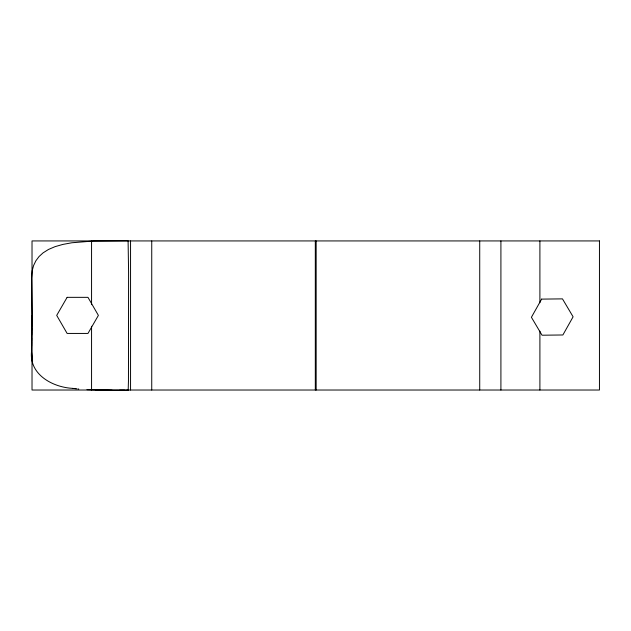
<?xml version="1.0" encoding="UTF-8"?>
<svg xmlns="http://www.w3.org/2000/svg" width="631" height="631" viewBox="0 0 631 631"><rect width="100%" height="100%" fill="white"/><g stroke="black" fill="none" stroke-linecap="round" stroke-linejoin="round"><path stroke-width="0.95" d="M31.566 351.073L31.566 350.544M31.566 351.144C28.766 374.538 52.838 387.426 72.999 388.388M31.582 346.072L31.597 341.671M31.597 341.071L31.613 338.019M31.637 335.108L31.668 331.378M31.676 330.707L31.716 327.647M31.739 326.385L31.771 324.515M31.787 323.695L31.818 322.433M31.834 321.905L31.881 320.343M31.889 320.043L31.929 318.923M31.936 318.781L32.055 315.129A6.468 6.468 0 0 0 32.055 314.08L31.55 277.995L32.165 270.865L33.593 265.541L35.88 260.777L39.043 256.541L43.058 252.873L48.477 249.466L55.055 246.65L62.792 244.434L71.887 242.761L93.364 241.026L128.093 240.742L128.59 272.276L128.456 380.911L128.188 390.116L126.776 390.258M32.007 317.511L31.566 351.641L32.583 361.437M32.015 317.361L32.055 316.92A6.468 6.468 0 0 0 32.063 315.871L32.023 315.5M124.686 390.266L117.153 390.274M119.456 390.274L128.637 390.258M116.932 390.274L105.819 390.242M112.16 390.266L86.96 389.674M105.369 390.234L96.945 390.084M96.646 390.076L95.825 390.053M78.78 389.051L77.81 388.956M76.698 388.838L76.106 388.775M75.886 388.751L75.215 388.672M74.994 388.641L74.032 388.522M73.811 388.499L73.149 388.412M539.899 240.932L539.899 302.73M539.899 331.172L539.899 390.021M500.911 240.932L500.911 390.021M479.726 240.932L479.726 390.021M316.163 240.932L316.163 390.021M315.311 240.932L315.311 390.021M151.74 240.932L151.74 390.021M130.554 240.932L130.554 390.021M91.566 240.932L91.566 304.686M91.566 326.266L91.566 390.021M541.627 299.118L531.412 317.283L542.037 335.211L562.884 334.974L573.098 316.801L562.466 298.873L541.627 299.118M67.123 297.343L56.703 315.39L67.123 333.436L87.969 333.436L98.389 315.39L87.969 297.343L67.123 297.343M599.45 240.932L32.023 240.932L32.023 390.021L599.45 390.021L599.45 240.932"/></g></svg>
